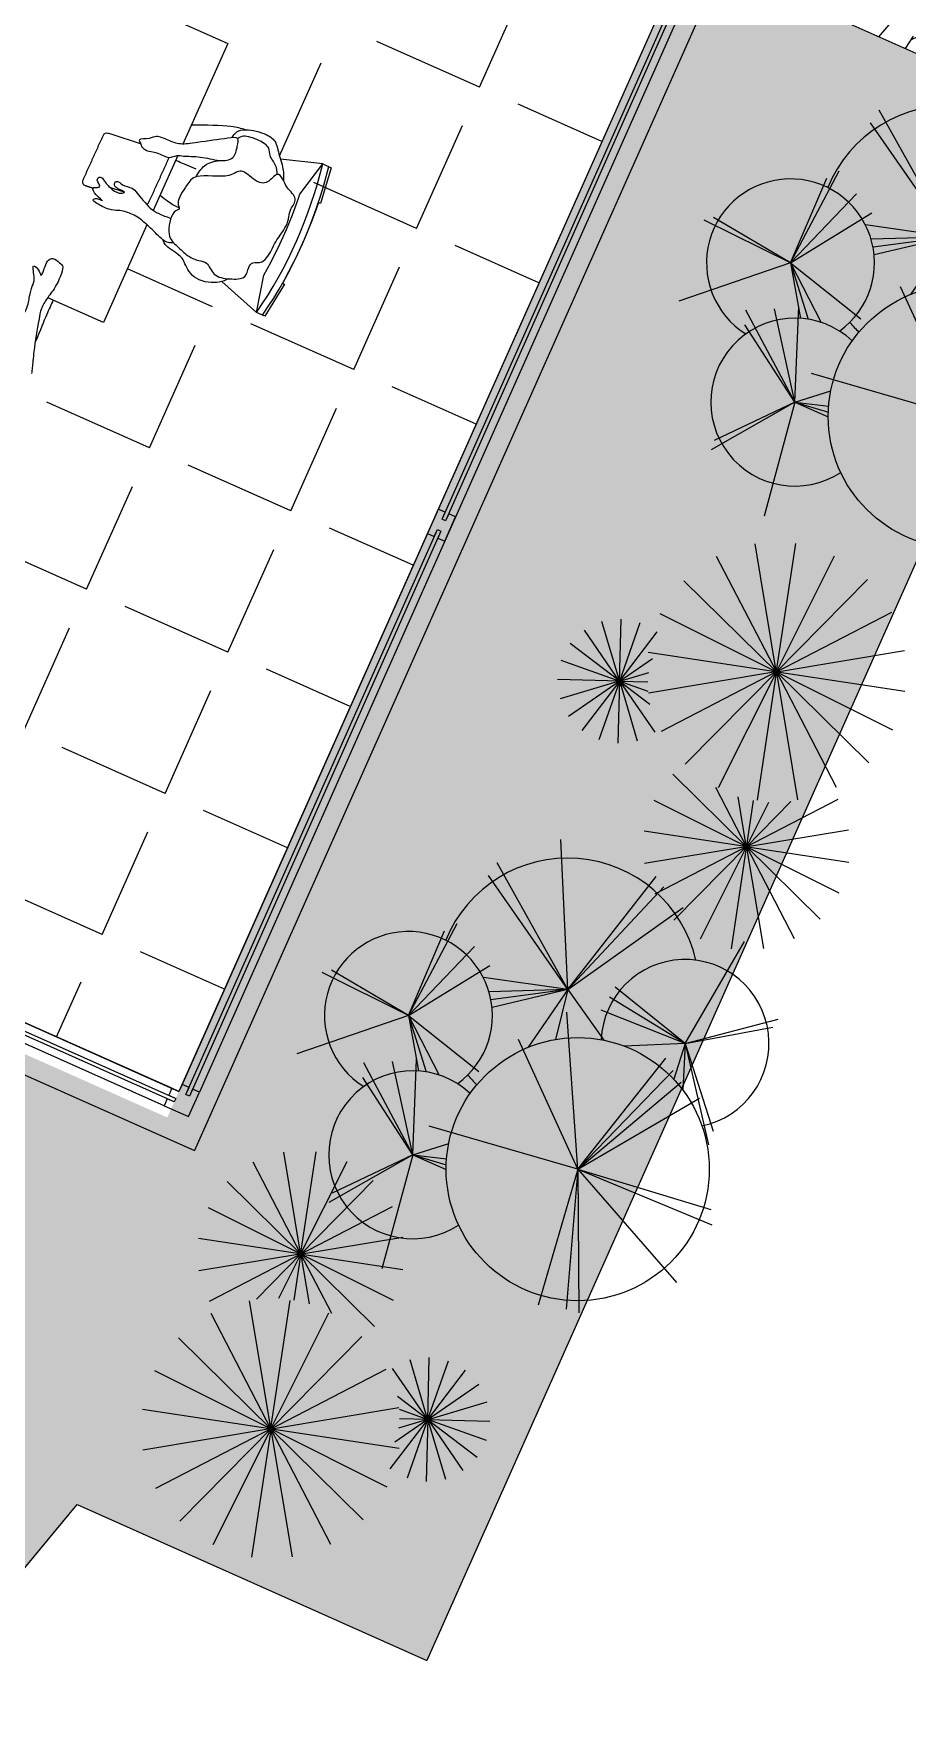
# Model space of a CAD drawing. Header units: millimetres. Extents: x 525387 to 527545, y 2235066 to 2235448.
# Drawn here: x 525551.466 to 525553.755, y 2235244.598 to 2235249.022 of the extents above; entities that cross this region are included whole.
import ezdxf

# ---------------------------------------------------------------- set-up
doc = ezdxf.new("R2010")
doc.units = ezdxf.units.MM
doc.linetypes.add('CONTINUA', pattern=[0])
for name, color, linetype in [('auxiliar', 6, 'Continuous'), ('muebles', 2, 'Continuous'), ('PISOS', 7, 'Continuous'), ('ventanas', 3, 'Continuous')]:
    doc.layers.add(name, color=color, linetype=linetype)
doc.layers.add('jardin', color=72, linetype='Continuous', lineweight=5)
doc.layers.add('muro', color=5, linetype='Continuous', lineweight=35)

# ---------------------------------------------------------------- blocks, each defined once
blk = doc.blocks.new('Arbo-p12')
at = {"color": 0, "linetype": 'ByBlock', "lineweight": 0}
for p, q in [((0.1654444836079677, 0.2784894576247351), (0.1012380212751178, 0.5282004195085828)), ((-0.09945709401501, 0.1825524877638605), (-0.1356132411272652, 0.4940981494850954)), ((-0.09945709401501, 0.1825524877638605), (-0.1074507220736416, 0.4894871847450658)), ((-0.09945709401501, 0.1825524877638605), (-0.04596247985850208, 0.4867876671657798)), ((0.1654444836079677, 0.2784894576247351), (0.2733940111910297, 0.4590283148584596)), ((0.1654444836079677, 0.2784894576247351), (0.2773408917322135, 0.4382920194160924)), ((-0.09945709401501, 0.1825524877638605), (-0.3403838269256559, 0.4051013730745814)), ((-0.09945709401501, 0.1825524877638605), (-0.4038031262973748, 0.2714040318060841)), ((0.1654444836079677, 0.2784894576247351), (-0.02910967280313285, 0.2589447612715267)), ((0.1654444836079677, 0.2784894576247351), (-0.02305159788099669, 0.2349050050647519)), ((0.1654444836079677, 0.2784894576247351), (-0.01607567987874499, 0.2021488315189971)), ((0.1654444836079677, 0.2784894576247351), (0.07460698168316968, 0.1810547487095855)), ((0.1654444836079677, 0.2784894576247351), (0.2028990161379305, 0.2055873213512632)), ((0.1654444836079677, 0.2784894576247351), (0.2330999254421608, 0.2027623710971878)), ((0.1654444836079677, 0.2784894576247351), (0.3572435578118477, 0.1567404148424138)), ((0.1654444836079677, 0.2784894576247351), (0.3436585484460159, 0.1852775967678375)), ((-0.09945709401501, 0.1825524877638605), (-0.3980144917112823, 0.2385292821627031)), ((0.1912869320984432, -0.08140291117061205), (0.1580292908201565, 0.2263884639274987)), ((0.1912869320984432, -0.08140291117061205), (0.1885154619919192, 0.2180697781140359)), ((0.1912869320984432, -0.08140291117061205), (0.2716595651876356, 0.2152968828428821)), ((0.1912869320984432, -0.08140291117061205), (0.2190016331636822, 0.212523987571728)), ((-0.09945709401501, 0.1825524877638605), (-0.2491042509019152, 0.07191034251168738)), ((-0.09945709401501, 0.1825524877638605), (-0.2183721527725425, 0.05834102786364928)), ((-0.09945709401501, 0.1825524877638605), (-0.2032355424297066, 0.0489319366850588)), ((-0.09945709401501, 0.1825524877638605), (-0.1899574522912311, 0.03883172599978091)), ((-0.09945709401501, 0.1825524877638605), (0.03442190526441326, 0.159203816530546)), ((-0.09945709401501, 0.1825524877638605), (-0.07240588186543039, 0.03245811781874022)), ((-0.09945709401501, 0.1825524877638605), (-0.04203283865625145, 0.08610863659155533)), ((-0.3074832109905653, -0.1018937197444366), (-0.3725427538281328, 0.1157687946434195)), ((0.1912869320984432, -0.08140291117061205), (-0.0664597878082781, 0.1459745010640283)), ((-0.3074832109905653, -0.1018937197444366), (-0.3809867018928431, 0.0853118911108058)), ((-0.3074832109905653, -0.1018937197444366), (-0.3104882755280723, 0.1066058052098178)), ((-0.3074832109905653, -0.1018937197444366), (-0.2578444630142112, 0.1008138822734795)), ((0.1912869320984432, -0.08140291117061205), (0.4601195324312601, 0.06001474765824955)), ((0.1912869320984432, -0.08140291117061205), (0.4850627633899749, 0.03783158548901633)), ((0.1912869320984432, -0.08140291117061205), (-0.09971742908656489, 0.02951289967555382)), ((-0.3074832109905653, -0.1018937197444366), (-0.507343275403616, -0.1674935225602729)), ((-0.3074832109905653, -0.1018937197444366), (-0.4967330011342612, -0.1492454022568394)), ((-0.3074832109905653, -0.1018937197444366), (-0.4226588173356135, -0.3325723143155553)), ((-0.3074832109905653, -0.1018937197444366), (-0.112246912438887, -0.08118529650845765)), ((-0.3074832109905653, -0.1018937197444366), (-0.168457054476695, -0.1474484213565678)), ((-0.3074832109905653, -0.1018937197444366), (-0.193463941107007, -0.1623478726825746)), ((-0.3074832109905653, -0.1018937197444366), (-0.2069262341160077, -0.1728698851188635)), ((0.1912869320984432, -0.08140291117061205), (-0.1052603692996122, -0.242230836897553)), ((0.1912869320984432, -0.08140291117061205), (0.338174847744209, -0.3531466477437188)), ((0.1912869320984432, -0.08140291117061205), (0.388061309661639, -0.3170990092187149)), ((0.1912869320984432, -0.08140291117061205), (0.4130045406203537, -0.3032345328629442)), ((0.1912869320984432, -0.08140291117061205), (0.5183204046682617, -0.1063589686109994)), ((-0.08741089502086342, -0.3119095872141122), (-0.2277341135656372, -0.157430554482322)), ((-0.08741089502086342, -0.3119095872141122), (-0.2619663918384558, -0.1978417966254108)), ((-0.08741089502086342, -0.3119095872141122), (-0.304254691591202, -0.2441712511492324)), ((-0.08741089502086342, -0.3119095872141122), (-0.04879098096027828, -0.2390760849195701)), ((-0.08741089502086342, -0.3119095872141122), (-0.2837221160287666, -0.2681990802747973)), ((-0.08741089502086342, -0.3119095872141122), (-0.02860795749807729, -0.266185138638608)), ((-0.08741089502086342, -0.3119095872141122), (-0.02001231440516832, -0.2759558923497915)), ((-0.08741089502086342, -0.3119095872141122), (-0.01275229881134759, -0.2835568780088644)), ((-0.08741089502086342, -0.3119095872141122), (-0.1539477203546766, -0.4952958347374364)), ((-0.08741089502086342, -0.3119095872141122), (-0.1447490113881557, -0.5142946654390551)), ((-0.08741089502086342, -0.3119095872141122), (0.03946655136610412, -0.5363648118995229))]:
    blk.add_line(p, q, dxfattribs=at)
blk.add_circle((0.1912869320984432, -0.08140291117061205), 0.2872250582012303, dxfattribs=at)
for centre, radius, start, end in [((-0.09945709401501, 0.1825524877638605), 0.2872250582012303, 57.49040998641255, 202.5719847777969), ((0.1654444836079677, 0.2784894576247352), 0.1833465435664465, 326.1895167280852, 222.0247516634134), ((-0.3074832109905652, -0.1018937197444367), 0.1833465435664465, 350.2838044240218, 282.3951209920781), ((-0.09945709401501, 0.1825524877638605), 0.2872250582012303, 265.0692222164591, 270.8897798021474), ((-0.08741089502086331, -0.3119095872141122), 0.1833465435664465, 91.44372134915663, 347.743530791549)]:
    blk.add_arc(centre, radius, start, end, dxfattribs=at)
blk = doc.blocks.new('Arbo-p11')
at = {"color": 0, "linetype": 'ByBlock', "lineweight": 0}
for p, q in [((-0.03849758010914052, 0.1629361482125352), (-0.1328777318256156, 0.4534083873864336)), ((-0.04040424984078574, 0.1629361482125356), (0.05397590187568934, 0.453408387386434)), ((-0.03945091497496268, 0.1627851548033699), (-0.03945091497496268, 0.4682057414846272)), ((-0.03763756430225819, 0.163374348153109), (-0.217159280900016, 0.4104647932102127)), ((-0.04126426564766718, 0.163374348153109), (0.1382574509500902, 0.4104647932102127)), ((-0.03695505189357619, 0.1640568605617892), (-0.2840454969506803, 0.3435785771595471)), ((-0.04194677805634829, 0.1640568605617892), (0.2051436670007558, 0.3435785771595471)), ((-0.03651685195300371, 0.1649168763686711), (-0.3269890911269016, 0.2592970280851462)), ((-0.04238497799692166, 0.1649168763686707), (0.2480872611769762, 0.2592970280851462)), ((-0.03636585854383846, 0.1658702112344946), (-0.341786445225096, 0.1658702112344946)), ((-0.03651685195300371, 0.1668235461003168), (-0.3269890911269024, 0.0724433943838417)), ((-0.03695505189357708, 0.1676835619071991), (-0.2840454969506812, -0.01183815469055874)), ((-0.03763756430225819, 0.1683660743158798), (-0.217159280900016, -0.07872437074122432)), ((-0.03849758010913963, 0.1688042742564531), (-0.1328777318256151, -0.1216679649174452)), ((-0.04253597140608691, 0.1658702112344942), (0.2628846152751703, 0.1658702112344942)), ((-0.04238497799692166, 0.1668235461003172), (0.2480872611769771, 0.07244339438384215)), ((-0.0419467780563474, 0.1676835619071991), (0.2051436670007558, -0.01183815469055874)), ((-0.04126426564766718, 0.1683660743158793), (0.1382574509500902, -0.07872437074122476)), ((-0.04040424984078574, 0.1688042742564527), (0.05397590187568934, -0.1216679649174456)), ((-0.03945091497496268, 0.1689552676656188), (-0.03945091497496268, -0.1364653190156383)), ((0.1960180271041445, -0.1754089437350702), (0.2711393953621688, 0.05579085464273289)), ((-0.2836893419357962, -0.1074223704625676), (-0.3456976836416141, 0.02482332054843036)), ((-0.2841327870895041, -0.1075505428520331), (-0.3022400585782223, 0.03738421471603844)), ((0.1953335022018055, -0.175060160876516), (0.3382228357914097, 0.02161013450439094)), ((-0.2830237911541527, -0.1067990950249508), (-0.41092166024266, -0.03625767233798807)), ((-0.2833072079792969, -0.1071634391877884), (-0.3831468113785281, -0.0005519443799301416)), ((-0.2845941359391124, -0.1075354099496743), (-0.2667433379524853, -0.01465166927093722)), ((0.194790260163509, -0.17451691883822), (0.3914605555444155, -0.03162758524861489)), ((0.1967768288037199, -0.1755291261175752), (0.1967768288037199, -0.02587380216266869)), ((-0.2856515038824312, -0.1067129022877672), (-0.2213026976848658, -0.0765405561602234)), ((-0.2853925726076516, -0.1070950362442666), (-0.236504216537871, -0.06131203611239458)), ((-0.285028228444814, -0.1073784530694117), (-0.2500939734895338, -0.04403954386138023)), ((0.1975356305032954, -0.1754089437350707), (0.1609826787180497, -0.062910525790458)), ((-0.2828517013715308, -0.1059036536696404), (-0.4277864589396019, -0.1240109251583587)), ((-0.2828668342738896, -0.1063650025192488), (-0.4263034345084373, -0.07879873789677308)), ((-0.2829798737609963, -0.105460208515933), (-0.4152255647719942, -0.1674685502217509)), ((-0.2832388050357755, -0.1050780745594337), (-0.3898502998436337, -0.2049176779586645)), ((-0.2836031491986131, -0.1047946577342894), (-0.3541445718855762, -0.2326925268227972)), ((-0.2840372417043147, -0.1046377008540264), (-0.3116035063267912, -0.2480743010885737)), ((-0.2857796762718963, -0.1062694571340594), (-0.1965552848700394, -0.09512230164397431)), ((-0.285764543369537, -0.1058081082844519), (-0.1423279431349898, -0.1333743729069276)), ((-0.2856075864892744, -0.1053740157787499), (-0.1577097174007671, -0.1759154384657121)), ((-0.2853241696641302, -0.1050096716159123), (-0.185484566264899, -0.2116211664237705)), ((-0.2849420357076313, -0.1047507403411331), (-0.222933694001813, -0.2369964313521306)), ((-0.284498590553923, -0.1046225679516676), (-0.2663913190652047, -0.2495573255197391)), ((0.1987633974439327, -0.17451691883822), (0.1013662940220794, -0.1037537810977064)), ((0.1982201554056353, -0.175060160876516), (0.1326960331551021, -0.08487394365613823)), ((0.1944414773049543, -0.1738323939358809), (0.4256412756827566, -0.09871102567785575)), ((0.1991121803024865, -0.1738323939358805), (0.04939654229667245, -0.1251868343137158)), ((0.199232362684991, -0.1730735922363042), (-0.04386549156077259, -0.1730735922363042)), ((0.1991121803024865, -0.1723147905367287), (-0.0320876180753167, -0.2474361587947539)), ((0.1987633974439318, -0.1716302656343892), (0.002093102063025251, -0.3145195992239943)), ((0.1982201554056353, -0.1710870235960928), (0.0553308218160311, -0.3677573189769997)), ((0.1975356305032963, -0.1707382407375385), (0.122414262245272, -0.4019380391153416)), ((0.1943212949224498, -0.1730735922363046), (0.4374191491682133, -0.1730735922363046)), ((0.1944414773049543, -0.1723147905367283), (0.4256412756827574, -0.2474361587947535)), ((0.194790260163509, -0.1716302656343892), (0.3914605555444155, -0.3145195992239943)), ((0.1953335022018055, -0.1710870235960932), (0.3382228357914097, -0.3677573189770001)), ((0.1960180271041445, -0.170738240737539), (0.2711393953621688, -0.4019380391153421)), ((0.1967768288037199, -0.1706180583550335), (0.1967768288037199, -0.4137159126007971))]:
    blk.add_line(p, q, dxfattribs=at)
blk = doc.blocks.new('CAB 5 REC')
at = {"layer": 'muro', "linetype": 'Continuous', "lineweight": -3}
h = blk.add_hatch(dxfattribs=at)
h.set_pattern_fill('GRAVEL', color=41, scale=0.02)
h.set_pattern_definition([(228.0127875, (-1389.268934386724, -50.7631967109628), (-4.064000000319163, -4.571999999716358), [0.06834428800000002, -6.766096727913001]), (184.969741, (-1389.314654386719, -50.81399671081454), (6.095999997588102, 0.5080000289395848), [0.1172809439999997, -11.61080977870476]), (132.5104471, (-1389.43149438675, -50.82415671087801), (5.080000002145499, -5.587999998049193), [0.08269630400000003, -8.18694455882]), (267.273689, (-1389.629614386708, -50.95115671074018), (0.508000001063945, 10.15999999994663), [0.1068009039999997, -10.57328748514756]), (292.83365418, (-1389.634694386739, -51.05783671094105), (-2.540000000212682, 6.095999999911093), [0.1047267399999997, -10.36796154906876]), (357.2736889999999, (-1389.594054386718, -51.15435671107844), (-10.15999999994663, 0.5080000010639457), [0.1068009039999997, -10.57328748514756]), (37.69424047, (-1389.48737438675, -51.15943671064451), (-6.60399999970718, -5.080000000380084), [0.141238732, -13.9826230628494]), (72.25532837, (-1389.37561438675, -51.07307671103626), (3.556000000955859, 11.17599999969577), [0.133343904, -13.201051320381]), (121.42956562, (-1389.334974386729, -50.94607671070844), (-4.064000000576625, 6.603999999645205), [0.1071626, -10.6091091397424]), (175.2363583, (-1389.390854386729, -50.85463671106845), (5.587999999919906, -0.5080000008778514), [0.1223426559999997, -5.994787389999982]), (222.3974378, (-1389.512774386734, -50.84447671100497), (-6.095999999804933, -5.5880000002128), [0.158215584, -15.6633545024354]), (138.81407483, (-1389.126694386709, -50.95623671077192), (-3.555999999786702, 3.048000000247837), [0.054000908, -5.346113164868801]), (171.4692344, (-1389.16733438673, -50.9206767110154), (6.604000000177932, -1.015999998847469), [0.102736396, -10.170927799408]), (225, (-1389.268934386724, -50.90543671092018), (-7.105427357601003e-17, -0.508000000000048), [0.07184186800000002, -0.6465786216856001]), (203.19859051, (-1389.304494386713, -50.84447671100497), (2.540000000069218, 1.015999999821867), [0.03868826399999985, -3.830124473778791]), (291.80140949, (-1389.340054386761, -50.85971671063453), (-0.5080000001062992, 1.523999999964575), [0.05471312400000002, -2.680950598]), (30.96375653, (-1389.31973438675, -50.91051671095192), (1.524000000037277, 1.015999999944225), [0.08886393199999972, -2.873259630581991]), (161.56505118, (-1389.24353438674, -50.86479671066627), (1.016000000026517, -0.5079999999467508), [0.06425742800000002, -1.5421796233656]), (16.389540334, (-1389.634694386739, -50.85971671063453), (5.08000000000003, 1.524000000000049), [0.09001760000000003, -8.911765334507802]), (70.34617594, (-1389.548334386724, -50.83431671094149), (-2.032000000185863, -5.587999999934083), [0.075519788, -7.476443135640001]), (293.19859051, (-1389.24353438674, -50.7631967109628), (-1.015999999822653, 2.540000000071057), [0.07737601999999971, -3.79143671777879]), (343.6104596700001, (-1389.213054386724, -50.83431671094149), (-5.080000000106459, 1.523999999644572), [0.09001759999999973, -8.911765334507962]), (339.44395478, (-1389.634694386739, -51.17467671073973), (-2.539999999999973, 1.016000000000042), [0.0868070399999997, -4.253546862621183]), (294.7751406, (-1389.553414386755, -51.20515671093017), (-2.540000003023386, 5.587999998625452), [0.072734424, -7.200718676144002]), (66.80140949, (-1389.238454386708, -51.27119671087712), (1.01599999984046, 2.540000000063861), [0.07737602000000002, -3.7914367177788]), (17.35402464, (-1389.207974386751, -51.20007671089843), (-6.603999999868606, -2.032000000426493), [0.08515654800000004, -8.430475196040002]), (69.44395478, (-1389.48737438675, -51.27119671087712), (-1.016000000017692, -2.539999999992927), [0.04340352, -4.296950382621201]), (101.309932474, (-1389.268934386724, -51.27119671087712), (-0.50800000000008, 2.032000000000074), [0.02590292, -2.564398992905201]), (165.963756532, (-1389.274014386756, -51.24579671071842), (1.523999999999903, -0.507999999999973), [0.10472674, -1.9898109178138]), (186.00900596, (-1389.37561438675, -51.22039671102539), (5.079999999973075, 0.5080000002658708), [0.0970533999999997, -9.608272972667363]), (303.69006753, (-1389.31973438675, -50.95623671077192), (-0.5080000000705939, 1.015999999964741), [0.073264776, -1.758355271936]), (353.15722659, (-1389.279094386729, -51.01719671068713), (8.636000000053137, -1.015999999547879), [0.127911352, -12.6632018130062]), (60.9453959, (-1389.152094386751, -51.03243671078235), (-2.032000000055938, -3.555999999968051), [0.05230164800000001, -5.177878463622001]), (90, (-1389.126694386709, -50.98671671096236), (-0.5080000000000001, 0.5080000000000001), [0.03048000000000001, -0.4775200000000001]), (120.25643716, (-1389.385774386756, -51.20515671093017), (2.031999999751434, -3.55600000014196), [0.07057339200000001, -6.986788154640001]), (48.01278749999999, (-1389.421334386745, -51.14419671101496), (4.064000000335069, 4.571999999702042), [0.136688576, -6.697752439913001]), (0, (-1389.329894386756, -51.04259671084583), (0.5080000000000001, 0.5080000000000001), [0.13208, -0.3759200000000001]), (325.3048465, (-1389.197814386745, -51.04259671084583), (5.080000001924307, -3.555999997250916), [0.08032191200000001, -7.951863344828002]), (254.0546040999999, (-1389.13177438674, -51.08831671066582), (-0.5079999999645114, -2.03200000000895), [0.073965816, -3.624330007754401]), (207.64597536, (-1389.152094386751, -51.15943671064451), (-9.652000000354672, -5.079999999326152), [0.1204290199999997, -11.92249288458756]), (175.42607874, (-1389.258774386719, -51.21531671099365), (-6.603999999999767, 0.5079999999998956), [0.127405892, -12.613169291248])])
h.paths.add_polyline_path([(3.395000000018626, 0.25), (3.79500000004191, 0.25), (3.79500000004191, -1.100000000093132), (3.395000000018626, -1.100000000093132)])
at = {"layer": 'muebles', "linetype": 'Continuous', "lineweight": -3}
for p, q in [((2.10900171159301, 0.8604619200341403), (2.071985328802839, 0.744149605743587)), ((2.497991328244098, 0.7441261545754969), (2.464278276078403, 0.8500991673208773))]:
    blk.add_line(p, q, dxfattribs=at)
for points in [[(2.685232249321416, 1.768796495627612), (2.685232249321416, 1.100000000093132), (2.396637994563207, 1.100000000093132)], [(2.165211116662249, 1.100000000093132), (1.884767750860192, 1.100000000093132), (1.884767750860192, 1.25991724152118)], [(2.363972489489242, 1.100000000093132), (2.206027510692365, 1.100000000093132)]]:
    blk.add_lwpolyline(points, dxfattribs=at)
at = {"layer": 'muebles', "lineweight": -3}
blk.add_lwpolyline([(2.215368201490492, 1.230048194527626), (2.219775101635605, 1.190558130852878)], dxfattribs=at)
at = {"layer": 'muebles', "lineweight": -3, "flags": 128}
blk.add_lwpolyline([(2.497991328244098, 0.7441261545754969), (2.497990011353977, 0.7202038797549903), (2.400956974830478, 0.7077687284909189), (2.400957283796743, 0.7133822878822684), (2.382887492072769, 0.7117675426416099), (2.350510914460756, 0.7095606969669461), (2.297686075791717, 0.7078415765427053), (2.244861365063116, 0.7084479425102472), (2.197148833307438, 0.7109970855526626), (2.169015987892635, 0.7133950558491051), (2.169015678926371, 0.7077814969234169), (2.071984012029134, 0.7202273309230804), (2.071985328919254, 0.744149605743587), (2.169018935994245, 0.7669489188119769), (2.209079893887974, 0.7635403368622065), (2.260200488497503, 0.7612620783038437), (2.302801081212237, 0.7611284931190312), (2.34369773324579, 0.7625088160857558), (2.384594466886483, 0.7653723643161356), (2.400960231898353, 0.7669361503794789)], close=True, dxfattribs=at)
at = {"layer": 'muebles', "lineweight": -3}
for centre, radius, start, end in [((2.203858298482373, 1.290555326733738), 0.0105982752220637, 89.6027548563054, 186.3675862646387), ((2.331900545745157, 1.289667565375566), 0.01059827522206382, 6.367586264638692, 89.6027548563054), ((2.221775883575901, 1.129996532574296), 0.0105982752220627, 221.1989055567483, 269.6027548563054), ((2.349818130838685, 1.129108771216124), 0.01059827522206091, 269.6027548563054, 272.5041091117762), ((2.285052426042967, 1.90850205719471), 1.200726946396528, 259.7787812597154, 280.2149105462295), ((2.285052426042967, 1.90850205719471), 1.183686706396494, 259.6300684601732, 280.3636233522893)]:
    blk.add_arc(centre, radius, start, end, dxfattribs=at)
for points, knots in [([(1.706970784231089, 1.303018571343273), (1.720991423702799, 1.304959961678833), (1.747733463882469, 1.310298780910671), (1.833674472873099, 1.294035792350769), (1.866714629111812, 1.305033921264112), (1.896435897098854, 1.309905112721026), (1.915197017835453, 1.308031481690705), (1.953915322665125, 1.339096553158015), (1.940813863417134, 1.307168158702552), (1.924975919886492, 1.296974431723356), (1.953142224112526, 1.298821588978171), (1.970990749192424, 1.301853214390576), (1.988906758022495, 1.290280145127326), (1.980184809188358, 1.268147143069655), (1.977848108741455, 1.251237444579601), (1.915675458498299, 1.251210040412843), (1.884056193521246, 1.261172494851053), (1.850844281027094, 1.264549111481756), (1.82068147265818, 1.257364755962044), (1.742208690033294, 1.236779708880931), (1.702520756050944, 1.222607200499624), (1.691185125731863, 1.21919584646821), (1.686177606577985, 1.217625064309686)], [0, 0, 0, 0, 0.3855809733923783, 0.9289449691692996, 1.284072358187951, 1.592557001862232, 1.867317487887912, 2.203946485858682, 2.468790152725566, 2.673522573330676, 2.932838789473355, 3.203462966840743, 3.44172145173003, 3.712114490799181, 3.930447835846172, 4.371134116700107, 4.732852090047588, 5.056314907434607, 5.39006872075049, 5.927216542837023, 6.312841827553781, 6.547627159986549, 6.547627159986549, 6.547627159986549, 6.547627159986549]), ([(2.150514645152725, 1.01700041629374), (2.147983268136159, 1.020962967537344), (2.144141966709867, 1.030563137028366), (2.145303504774347, 1.04727499326691), (2.161834216327406, 1.089661594014615), (2.175451111863367, 1.129040341824293), (2.174219407141209, 1.166477768681943), (2.169323044130579, 1.183833102695644), (2.159070998779498, 1.206827015150338), (2.162636875989847, 1.240261286031455), (2.165715434821323, 1.258917634375393), (2.177938596578315, 1.248961376491934), (2.172878560726531, 1.220825475174934), (2.181082083610818, 1.255025080405176), (2.195996069931425, 1.274362394586205), (2.201139365788549, 1.258118654601276), (2.208250708528794, 1.24914760235697), (2.216362412087619, 1.271011199336499), (2.234367165830918, 1.263748023658991), (2.222722709411755, 1.246625799220055), (2.210615368559957, 1.221993865910918), (2.209809742053039, 1.196454284712672), (2.222148239612579, 1.183105725795031), (2.217788289766759, 1.210786622948945), (2.227813292760402, 1.224756802432239), (2.241248641279526, 1.217241109814495), (2.23170459526591, 1.200727731455117), (2.239489199011587, 1.173430725000799), (2.230655207764357, 1.157483762130141), (2.205838746973313, 1.109603218268603), (2.204286194173619, 1.084492518566549), (2.204677529167384, 1.06085911905393), (2.206618152093142, 1.049774068407714)], [0, 0, 0, 0, 0.2988084530536254, 0.6172325515704773, 1.149257030394584, 1.679993239669316, 2.153927023197005, 2.487767274178507, 2.880256110233253, 3.354362405231278, 3.643337683799284, 3.899208880833572, 4.217290967365948, 4.598509144883877, 4.950710035192848, 5.225696882115373, 5.437843848231282, 5.766590744385224, 6.034179980659345, 6.353488189762112, 6.785506789316417, 7.189144684790375, 7.422750893550928, 7.784296777215011, 8.091992441000553, 8.335144237997508, 8.65503779916114, 9.063387129113906, 9.40721954141312, 9.980877579653422, 10.39317380014376, 10.85544169691426, 10.85544169691426, 10.85544169691426, 10.85544169691426]), ([(2.468209738493897, 0.9753921320661902), (2.466115104500204, 0.971049327403307), (2.447548408876173, 0.9670152035541832), (2.414624625118449, 0.95938934199512), (2.392618198762648, 0.996443915180862), (2.387465790845454, 1.04378573037684), (2.367673078784719, 1.084437685087323), (2.365203508757986, 1.102771794889122), (2.344787561916746, 1.117669695988297), (2.350717951892875, 1.153253588825464), (2.340373789076693, 1.179192124865949), (2.345560734043829, 1.195821625180542), (2.353244110825472, 1.201468975283206), (2.361800407757983, 1.215510994195938), (2.372985261143185, 1.182998019270599), (2.390285229426809, 1.173372825141996), (2.389895928907208, 1.138286209199578), (2.391375525039621, 1.104056609328836), (2.41680492379237, 1.066893777344376), (2.455859584384598, 1.001947234850377), (2.470513424021192, 0.9801683630794287), (2.468209738493897, 0.9753921320661902)], [0, 0, 0, 0, 0.3635355677622173, 0.8077188574997765, 1.286707925088611, 1.852208620129716, 2.379790092284838, 2.710809496927938, 3.077917621309333, 3.541469577525836, 3.962886247599811, 4.272159183416475, 4.525852933468741, 4.767508340658455, 5.172624523325027, 5.528892805311351, 5.976262073997252, 6.437194651448735, 6.972243616893554, 7.684082303949227, 8.083899942080906, 8.083899942080906, 8.083899942080906, 8.083899942080906]), ([(2.24012994824443, 1.041315709240735), (2.240125916549005, 1.052426119334996), (2.240592643734999, 1.067260238807648), (2.246429226594046, 1.090910559985787), (2.249229289242066, 1.100000000093132)], [0, 0, 0, 0, 0.4593167928147701, 0.7313211341248791, 0.7313211341248791, 0.7313211341248791, 0.7313211341248791]), ([(2.350914965616539, 1.041759844403714), (2.35016115102917, 1.058541900478303), (2.349780844175257, 1.081870200578123), (2.349838506197557, 1.097534085158259), (2.3498584353365, 1.100000000093132)], [0, 0, 0, 0, 0.5647922043394414, 0.6766661912739149, 0.6766661912739149, 0.6766661912739149, 0.6766661912739149]), ([(2.497476874035783, 0.965616159606725), (2.495554940891452, 0.9785516764968634), (2.493935039150529, 1.001097684260458), (2.466227754717693, 1.066449272446334), (2.450405225157738, 1.100000000093132)], [0, 0, 0, 0, 0.4983218090662397, 1.22019925251485, 1.22019925251485, 1.22019925251485, 1.22019925251485]), ([(2.122749257832766, 0.8475196687504649), (2.115900674485601, 0.8529411358758807), (2.102223691297695, 0.864391032140702), (2.078162943711504, 0.9248987403698266), (2.112033281708136, 0.9684845712035894), (2.127537831896916, 0.9829679448157549), (2.131955014192499, 1.033186774235219), (2.142159221926704, 1.041474416386336), (2.146394056733698, 1.046094062272459)], [0, 0, 0, 0, 0.4072600907246217, 1.019428381558143, 1.579498889140751, 1.954685208465619, 2.495401455343667, 2.840367366806166, 2.840367366806166, 2.840367366806166, 2.840367366806166]), ([(2.171315809828229, 0.8109627389349043), (2.162982640089467, 0.8103921804577112), (2.140953783527948, 0.8036225391551852), (2.122415044461377, 0.8449761453084648), (2.110738403978758, 0.8870106367394328), (2.14216059516184, 0.9151833029463887), (2.133561240974814, 0.9382650451734662), (2.132377978414297, 0.9696875475347042), (2.146926276967861, 1.005077961366624), (2.157947870437056, 1.043529726099223), (2.225249941111542, 1.055697863455862), (2.237986747990362, 1.035062458831817), (2.249439075938426, 1.056122246198356), (2.303231859346852, 1.046354615595192), (2.340764186228625, 1.040457686875015), (2.361467899521813, 0.9506854908540845), (2.404438301571645, 0.9362233919091523), (2.382774802623317, 0.8891780478879809), (2.38916038244497, 0.8522434295155108), (2.432362591614947, 0.8468172019347548), (2.41964613890741, 0.8217641022056341), (2.40092674526386, 0.8057169965468347), (2.390272860182449, 0.7638039127923548), (2.355083083268255, 0.7749368944205344), (2.335032992064953, 0.7685287529602647), (2.309785531368107, 0.7633862430229783), (2.266164235887118, 0.7741816323250532), (2.244658710202202, 0.7741508479230106), (2.193210708443075, 0.7780848015099764), (2.190446829423308, 0.8089823834598064), (2.177943654824048, 0.8114165365695953), (2.171315809828229, 0.8109627389349043)], [0, 0, 0, 0, 0.4057117973832688, 0.9063605638139551, 1.423809099459869, 1.895930510063949, 2.264500568973421, 2.704679999480825, 3.19537173963663, 3.684626409543412, 4.298345806810435, 4.611806295982122, 4.917900052129351, 5.485851699938411, 5.963982408802607, 6.689280177528887, 7.161722526781802, 7.68246035187645, 8.14081209891851, 8.591629946291336, 8.931694216587632, 9.34701902757811, 9.820066587333107, 10.25039815504352, 10.61361204348843, 11.01644283848844, 11.53691501149503, 11.9346581334189, 12.46760751166493, 12.85755551560706, 13.18024123652807, 13.18024123652807, 13.18024123652807, 13.18024123652807]), ([(2.332391364616342, 1.033544674981385), (2.344309047330171, 1.033691372256726), (2.368232983513735, 1.027443337254226), (2.384288930334151, 1.012017779052258), (2.392976221977733, 1.001182776875794), (2.396424253936857, 0.9954378898255527)], [0, 0, 0, 0, 0.4757289978381137, 0.8485268162916557, 1.205216929488627, 1.205216929488627, 1.205216929488627, 1.205216929488627]), ([(2.464586878661066, 0.9888342842459679), (2.471092707943171, 0.9886021907441318), (2.485446539940313, 0.9851638423278928), (2.50120918022003, 0.9641692284494638), (2.511761190951802, 0.9115208894945681), (2.502032196847722, 0.8784473002888262), (2.482436329708435, 0.8670331416651607), (2.448562438250519, 0.8347476837225258), (2.427116405102424, 0.824639200232923), (2.415916289202869, 0.819718942977488)], [0, 0, 0, 0, 0.3515901416300652, 0.7474629186170498, 1.330556362557844, 1.778785055653913, 2.147750820308104, 2.685050344364471, 3.167017621930979, 3.167017621930979, 3.167017621930979, 3.167017621930979]), ([(2.424748611170799, 0.8418684005737305), (2.431839506141841, 0.8454480427317321), (2.446259655640461, 0.8529822556301951), (2.459781723213382, 0.8817198998294771), (2.482095650047995, 0.8874884299002588), (2.488553194911219, 0.9221750721335411), (2.483325949986465, 0.9646100541576743), (2.472672536619939, 0.9719760343432426), (2.468209738493897, 0.9753921320661902)], [0, 0, 0, 0, 0.3883697267368114, 0.8210794127677667, 1.173465207557251, 1.628545890283989, 2.142207897365049, 2.46888742878821, 2.46888742878821, 2.46888742878821, 2.46888742878821])]:
    blk.add_open_spline(points, degree=3, knots=knots, dxfattribs=at)
for points, degree in [([(2.193325405940413, 1.289379906840622), (2.194510579342023, 1.278759613633156), (2.195695752743632, 1.268139319960028)], 2), ([(2.331974025582895, 1.300265586003661), (2.267952901893295, 1.300709466915578), (2.203931778203696, 1.301153347361833)], 2), ([(2.352395541034639, 1.201572963967919), (2.347414489719085, 1.246207974851131), (2.342433438403532, 1.290842985268682)], 2), ([(1.884767750860192, 1.243987758178264), (1.858164042700082, 1.244917478878051), (1.836969824624248, 1.244498427957296), (1.764804473379627, 1.242338863667101)], 3), ([(2.221702403738163, 1.119398511946201), (2.285723527427763, 1.118954631499946), (2.349744651000947, 1.118510751053691)], 2)]:
    blk.add_open_spline(points, degree=degree, dxfattribs=at)
at = {"layer": 'muro', "color": 3, "linetype": 'Continuous', "lineweight": -3}
for p, q in [((0, 1.725000000093132), (0, 0)), ((0.125, 1.725000000093132), (0.125, 0.1000000000931323)), ((3.395000000018626, 0.1000000000931323), (0.125, 0.1000000000931323)), ((3.395000000018626, 0), (0, 0))]:
    blk.add_line(p, q, dxfattribs=at)
at = {"layer": 'muro', "linetype": 'Continuous', "lineweight": -3}
blk.add_lwpolyline([(3.395000000018626, 0.25), (3.79500000004191, 0.25), (3.79500000004191, -1.100000000093132), (3.395000000018626, -1.100000000093132)], close=True, dxfattribs=at)
at = {"layer": 'PISOS', "color": 41, "linetype": 'Continuous', "lineweight": -3}
for p, q in [((1.228593528387137, 0.8559632892720401), (1.228593528387137, 1.150603289250284)), ((1.633723528357223, 0.8559632892720401), (1.633723528357223, 1.150603289250284)), ((2.038853528327309, 0.8559632892720401), (2.038853528327309, 1.100000000093132)), ((0.8234635284170508, 0.8559632892720401), (1.118103528395295, 0.8559632892720401)), ((1.228593528387137, 0.8559632892720401), (1.523233528365381, 0.8559632892720401)), ((1.633723528357223, 0.8559632892720401), (1.928363528335467, 0.8559632892720401)), ((2.471103523508646, 0.8559632892720401), (2.738623528392054, 0.8559632892720401)), ((0.4183335283305496, 0.4508332889527082), (0.4183335283305496, 0.7454732889309525)), ((0.8234635284170508, 0.4508332889527082), (0.8234635284170508, 0.7454732889309525)), ((1.228593528387137, 0.4508332889527082), (1.228593528387137, 0.7454732889309525)), ((1.633723528357223, 0.4508332889527082), (1.633723528357223, 0.7454732889309525)), ((2.038853528327309, 0.4508332889527082), (2.038853528327309, 0.7454732889309525)), ((2.44398352841381, 0.4508332889527082), (2.44398352841381, 0.7454732889309525)), ((2.849113528383896, 0.4508332889527082), (2.849113528383896, 0.7454732889309525)), ((0.12500278535299, 0.4508332889527082), (0.2828449521912262, 0.4508332889527082)), ((0.4183335283305496, 0.4508332889527082), (0.7129735283087939, 0.4508332889527082)), ((0.8234635284170508, 0.4508332889527082), (1.118103528395295, 0.4508332889527082)), ((1.228593528387137, 0.4508332889527082), (1.523233528365381, 0.4508332889527082)), ((1.633723528357223, 0.4508332889527082), (1.928363528335467, 0.4508332889527082)), ((2.038853528327309, 0.4508332889527082), (2.333493528305553, 0.4508332889527082)), ((2.44398352841381, 0.4508332889527082), (2.738623528392054, 0.4508332889527082)), ((2.849113528383896, 0.4508332889527082), (3.14375352836214, 0.4508332889527082)), ((0.4183335283305496, 0.1000197301618755), (0.4183335283305496, 0.340343289077282)), ((0.8234635284170508, 0.1000170446932316), (0.8234635284170508, 0.340343289077282)), ((1.228593528387137, 0.100014359690249), (1.228593528387137, 0.340343289077282)), ((1.633723528357223, 0.1000116742216051), (1.633723528357223, 0.340343289077282)), ((2.038853528327309, 0.1000089887529612), (2.038853528327309, 0.340343289077282)), ((2.44398352841381, 0.1000063037499785), (2.44398352841381, 0.340343289077282)), ((2.849113528383896, 0.1000036182813346), (2.849113528383896, 0.340343289077282))]:
    blk.add_line(p, q, dxfattribs=at)
at = {"layer": 'ventanas', "color": 2, "linetype": 'Continuous', "lineweight": -3}
for p, q in [((0.0750043293228373, 0.1199999996460974), (0.0750045117456466, 1.65499724727124)), ((0.1250009518116713, 0.1200000001117587), (0.1250011342344806, 1.654997247736901)), ((3.324999999953434, 0.1000000000931323), (0.1450051390565932, 0.1000000000931323)), ((3.325000000069849, 0.05000000027939677), (0.1450051391730085, 0.04999999981373549))]:
    blk.add_line(p, q, dxfattribs=at)
at = {"layer": 'ventanas', "color": 2, "linetype": 'Continuous', "lineweight": -3, "flags": 128}
blk.add_lwpolyline([(0.1050034107174724, 1.674998898990452), (0.1049506020499393, 0.1000044038519263), (0.09495060204062611, 0.1000038534402847), (0.09500341070815921, 1.674998348578811)], close=True, dxfattribs=at)
at = {"layer": 'ventanas', "color": 2, "linetype": 'CONTINUA', "lineweight": -3, "flags": 128}
for points in [[(0.1250045887427405, 0.06999999983236194), (0.1250045887427405, 0.0800000000745058), (0.1450051391730085, 0.0800000000745058), (0.1450051391730085, 0.1000000000931323), (0.125, 0.1000000000931323), (0.1250024094479159, 0.1200000001117587), (0.1049520596861839, 0.1200000001117587), (0.1049514119513333, 0.1000035293400288), (0.0949520596768707, 0.1000038534402847), (0.0949520596768707, 0.1199993537738919), (0.0750000000698492, 0.1200000001117587), (0.07500513910781592, 0.04999999981373549), (0.1450051391730085, 0.04999999981373549), (0.1450051391730085, 0.06999999983236194)], [(1.775001371279359, 0.07000000029802322), (1.775001371279359, 0.0800000000745058), (1.795001921709627, 0.0800000000745058), (1.795001921709627, 0.1000000000931323), (1.72500192176085, 0.1000000000931323), (1.72500192176085, 0.08000440429896116), (1.744947546743788, 0.08000385342165828), (1.745002472191118, 0.06999999983236194), (1.72500192176085, 0.06999999983236194), (1.72500192176085, 0.05000000027939677), (1.795001921709627, 0.05000000027939677), (1.795001921709627, 0.07000000029802322)]]:
    blk.add_lwpolyline(points, close=True, dxfattribs=at)
at = {"layer": 'ventanas', "color": 2, "linetype": 'Continuous', "lineweight": -3}
for points in [[(0.1250045887427405, 0.0800000000745058), (1.745002472191118, 0.0800000000745058), (1.745002472191118, 0.06999999983236194), (0.1250045887427405, 0.06999999983236194)], [(1.775001371279359, 0.0800000000745058), (3.345001101028174, 0.0800000000745058), (3.345001101028174, 0.06999999983236194), (1.775001371279359, 0.06999999983236194)]]:
    blk.add_lwpolyline(points, close=True, dxfattribs=at)

msp = doc.modelspace()

# ---------------------------------------------------------------- hatches: boundary and pattern name
at = {"layer": 'jardin'}
h = msp.add_hatch(dxfattribs=at)
h.set_pattern_fill('GRASS', color=72, scale=0.025)
h.set_pattern_definition([(90, (-1981.939004174666, -211.1523106675595), (-0.449012806, 0.449012806), [0.1190625, -0.778963112]), (45, (-1981.939004174666, -211.1523106675595), (-0.4490128060534577, 0.4490128060534577), [0.1190625, -0.5159375]), (135, (-1981.939004174666, -211.1523106675595), (-0.4490128060534577, -0.4490128060534576), [0.1190625, -0.5159375])])
edge = h.paths.add_edge_path()
edge.add_arc((525534.33198444, 2235264.983090983), 12.33508611799965, 300.9244770434759, 326.93233478440294, ccw=False)
edge.add_arc((525534.0685278149, 2235264.820737298), 12.33508609736039, 276.35410087842627, 302.361958663767, ccw=False)
edge.add_line((525535.4336863093, 2235252.561426905), (525544.6900872417, 2235229.324907111))
edge.add_line((525544.6900872417, 2235229.324907111), (525558.3327801464, 2235228.88323211))
edge.add_line((525558.3327801464, 2235228.88323211), (525569.7439555284, 2235229.391589482))
edge.add_line((525569.7439555284, 2235229.391589482), (525566.1994005346, 2235240.028992955))
edge.add_line((525566.1994005346, 2235240.028992955), (525565.1821617453, 2235239.067708179))
edge.add_line((525565.1821617453, 2235239.067708179), (525563.1492080349, 2235237.146578676))
edge.add_line((525563.1492080349, 2235237.146578676), (525562.888237517, 2235236.899963045))
edge.add_line((525562.888237517, 2235236.899963045), (525562.4378630453, 2235236.474361773))
edge.add_line((525562.4378630453, 2235236.474361773), (525555.3066191786, 2235229.735377545))
edge.add_line((525555.3066191786, 2235229.735377545), (525544.2575035385, 2235236.351095454))
edge.add_line((525544.2575035385, 2235236.351095454), (525550.9966858928, 2235244.465970806))
edge.add_line((525550.9966858928, 2235244.465970806), (525551.580098444, 2235245.168477413))
edge.add_line((525551.580098444, 2235245.168477413), (525552.4965643394, 2235244.760440507))
edge.add_line((525552.4965643394, 2235244.760440507), (525553.9425050421, 2235248.008076498))
edge.add_line((525553.9425050421, 2235248.008076498), (525554.2730577779, 2235248.750510098))
edge.add_line((525554.2730577779, 2235248.750510098), (525553.1768032286, 2235249.23859407))
edge.add_line((525553.1768032286, 2235249.23859407), (525551.8162691575, 2235246.182784515))
edge.add_line((525551.8162691575, 2235246.182784515), (525550.3317577888, 2235246.843731559))
edge.add_line((525550.3317577888, 2235246.843731559), (525550.3114209566, 2235246.798054286))
edge.add_line((525550.3114209566, 2235246.798054286), (525544.6520068467, 2235249.31778779))
edge.add_line((525544.6520068467, 2235249.31778779), (525551.0967489562, 2235263.792915566))
edge.add_line((525551.0967489562, 2235263.792915566), (525555.4086835164, 2235261.873118611))
edge.add_line((525555.4086835164, 2235261.873118611), (525554.9002627126, 2235260.731186789))
edge.add_line((525554.9002627126, 2235260.731186789), (525561.112371824, 2235257.965377617))
edge.add_line((525561.112371824, 2235257.965377617), (525561.6604990985, 2235257.72133563))
edge.add_line((525561.6604990985, 2235257.72133563), (525561.9858884133, 2235258.452171998))
edge.add_line((525561.9858884133, 2235258.452171998), (525558.0433018511, 2235260.207524628))
edge.add_line((525558.0433018511, 2235260.207524628), (525558.7449225605, 2235261.783390543))
edge.add_line((525558.7449225605, 2235261.783390543), (525550.4916810377, 2235265.457970416))
edge.add_line((525550.4916810377, 2235265.457970416), (525547.0854184985, 2235266.784781238))
edge.add_line((525547.0854184985, 2235266.784781238), (525546.9913973913, 2235266.526360577))
edge.add_arc((525538.862284267, 2235264.345332306), 8.416612412572652, -46.375815577726485, 15.018667682271882, ccw=False)

# ---------------------------------------------------------------- linework, layer by layer
at = {"layer": 'auxiliar'}
for p, q in [((525554.2730577779, 2235248.750510098), (525552.4965643394, 2235244.760440507)), ((525544.2575035385, 2235236.351095454), (525551.580098444, 2235245.168477413)), ((525551.580098444, 2235245.168477413), (525552.4965643394, 2235244.760440507))]:
    msp.add_line(p, q, dxfattribs=at)

# ---------------------------------------------------------------- block references
at = {"layer": 'jardin', "linetype": 'Continuous', "lineweight": 0, "xscale": 1.200000000000004, "yscale": 1.200000000000004, "zscale": 1.200000000000004, "rotation": 315.4140059053375}
for p in [(525553.7976502888, 2235248.250082885), (525552.796623888, 2235246.278114319)]:
    msp.add_blockref('Arbo-p12', p, dxfattribs=at)
at = {"layer": 'jardin', "color": 114, "linetype": 'Continuous', "lineweight": 0, "true_color": 0x139b48, "xscale": 1.125, "yscale": 1.125, "zscale": 1.125}
for p, rotation in [((525553.3126985689, 2235247.18648205), 315.4140059053375), ((525552.1869883692, 2235245.531092484), 135.4140059053375)]:
    msp.add_blockref('Arbo-p11', p, dxfattribs=dict(at, rotation=rotation))
at = {"layer": 'muro', "rotation": 66}
msp.add_blockref('CAB 5 REC', (525551.8872868712, 2235246.096433577), dxfattribs=at)

doc.saveas('drawing.dxf')
